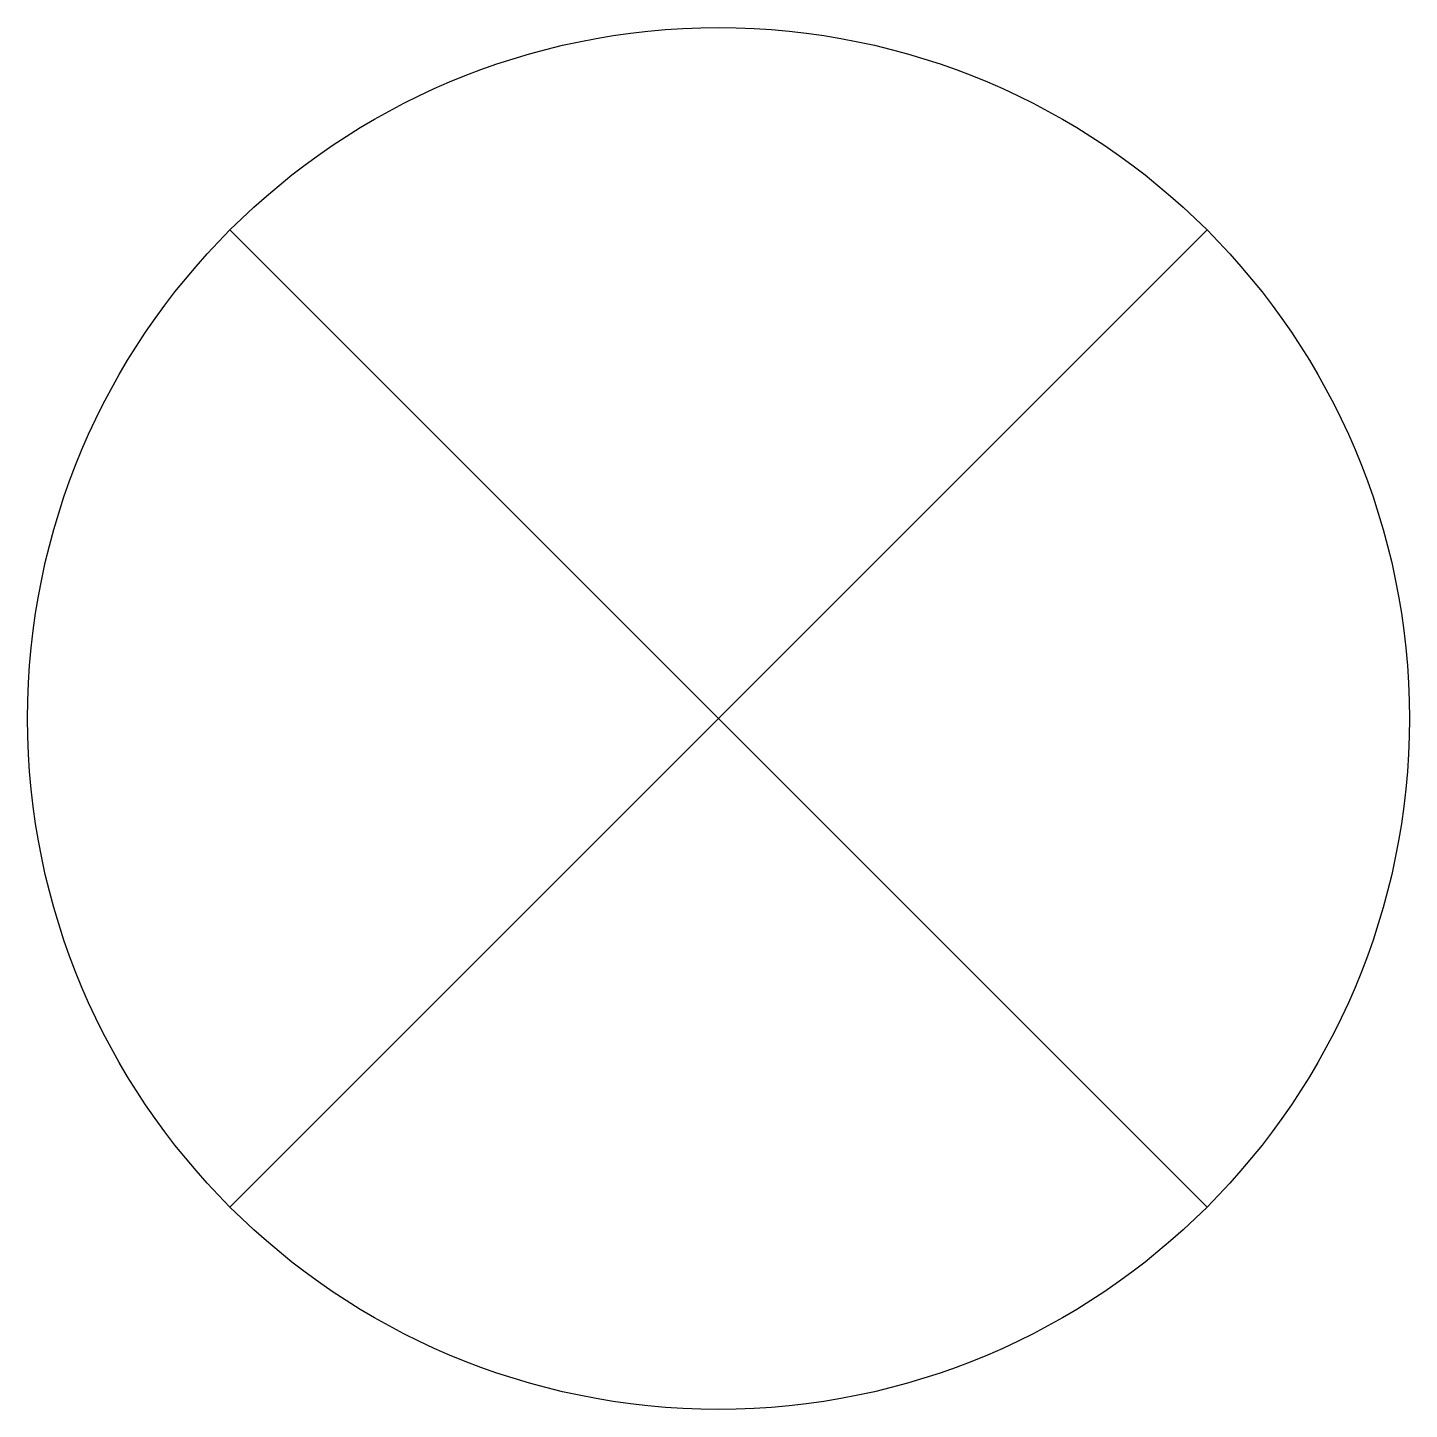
# Model space of a CAD drawing. Header units: metres. Extents: x -1 to 1, y -1 to 1.
import ezdxf

# ---------------------------------------------------------------- set-up
doc = ezdxf.new("R2010")
doc.units = ezdxf.units.M
doc.layers.get('0').update_dxf_attribs({"color": 150})

msp = doc.modelspace()

# ---------------------------------------------------------------- linework, layer by layer
for p, q in [((-0.7071, 0.7071), (0.7071, -0.7071)), ((-0.7071, -0.7071), (0.7071, 0.7071))]:
    msp.add_line(p, q)
msp.add_circle((0, 0), 1)

doc.saveas('drawing.dxf')
